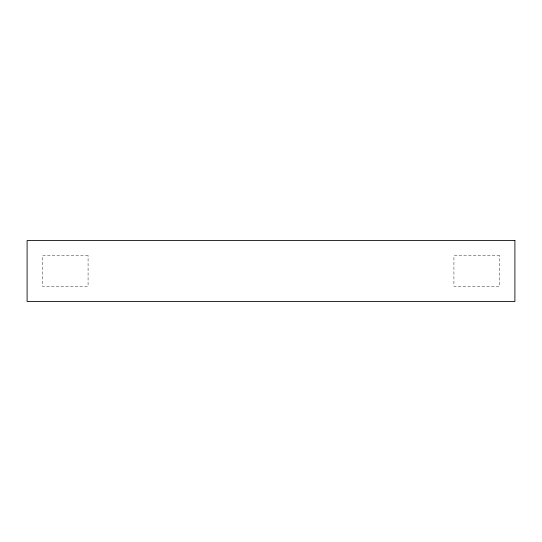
<?xml version="1.0" encoding="UTF-8"?>
<svg xmlns="http://www.w3.org/2000/svg" width="542" height="542" viewBox="0 0 542 542"><rect width="100%" height="100%" fill="white"/><g stroke="black" fill="none" stroke-linecap="round" stroke-linejoin="round"><path stroke-width="0.41" stroke-dasharray="2.71 2.03" d="M88.075 255.756L42.344 255.756L42.344 286.244L88.075 286.244L88.075 255.756M499.656 255.756L453.925 255.756L453.925 286.244L499.656 286.244L499.656 255.756"/><path stroke-width="0.81" d="M514.9 240.512L27.1 240.512L27.1 301.488L514.9 301.488L514.9 240.512"/></g></svg>
